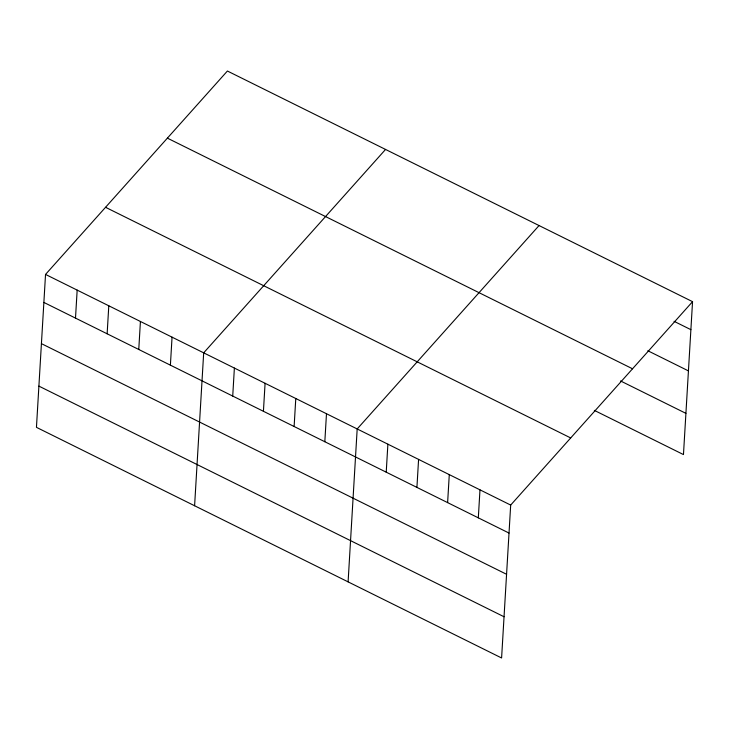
<?xml version="1.0" encoding="UTF-8"?>
<svg xmlns="http://www.w3.org/2000/svg" width="729" height="729" viewBox="0 0 729 729"><rect width="100%" height="100%" fill="white"/><g stroke="black" fill="none" stroke-linecap="round" stroke-linejoin="round"><path stroke-width="1.09" d="M45.535 274.423L36.45 427.34L501.598 657.977L510.683 505.069L692.55 301.66L227.402 71.023L45.535 274.423L510.683 505.069M75.497 318.108L77.165 290.106M107.136 333.791L108.794 305.788M138.765 349.473L140.424 321.471M170.395 365.156L172.053 337.153M194.597 505.753L203.683 352.845L385.55 149.436M232.724 396.066L234.383 368.063M263.424 411.284L265.083 383.29M294.124 426.511L295.783 398.508M324.824 441.728L326.483 413.735M348.098 581.87L357.183 428.953L539.05 225.553M386.224 472.173L387.883 444.18M416.924 487.4L418.583 459.398M447.624 502.618L449.283 474.625M478.315 517.845L479.983 489.842M692.55 301.66L683.465 454.577L594.335 410.381M674.052 321.316L690.882 329.663M647.835 350.749L688.44 370.888M167.388 138.145L632.535 368.783M620.552 380.948L685.916 413.361M105.55 207.3L570.698 437.947M43.868 302.426L509.015 533.063M41.425 343.641L506.573 574.288M38.901 386.115L504.049 616.761"/></g></svg>
